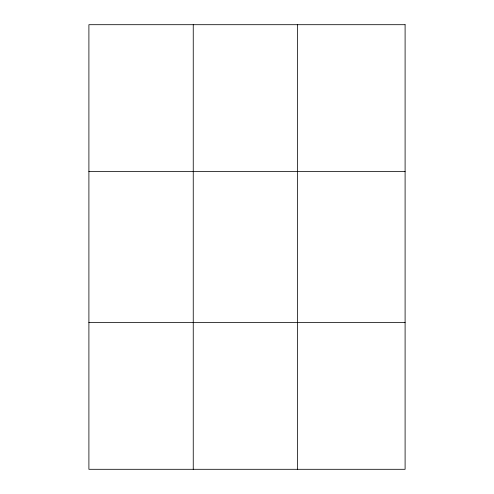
<?xml version="1.0" encoding="UTF-8"?>
<svg xmlns="http://www.w3.org/2000/svg" width="494" height="494" viewBox="0 0 494 494"><rect width="100%" height="100%" fill="white"/><g stroke="black" fill="none" stroke-linecap="round" stroke-linejoin="round"><path stroke-width="0.74" d="M193.247 469.3L193.247 24.7M297.592 469.3L297.592 24.7M88.901 171.418L405.099 171.418M88.901 322.582L405.099 322.582M405.099 24.7L405.099 469.3L88.901 469.3L88.901 24.7L405.099 24.7"/></g></svg>
